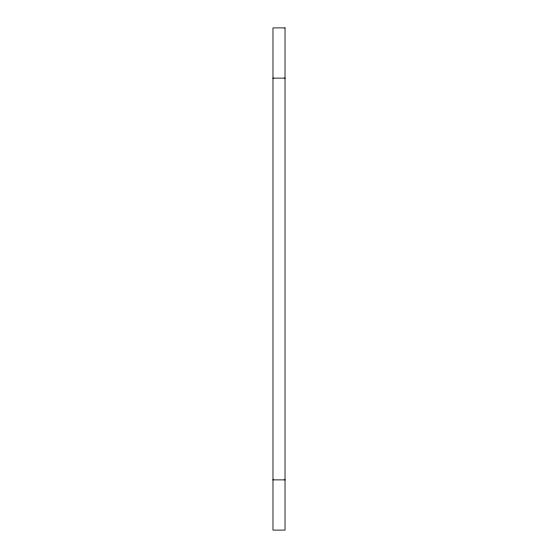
<?xml version="1.0" encoding="UTF-8"?>
<svg xmlns="http://www.w3.org/2000/svg" width="558" height="558" viewBox="0 0 558 558"><rect width="100%" height="100%" fill="white"/><g stroke="black" fill="none" stroke-linecap="round" stroke-linejoin="round"><path stroke-width="0.84" d="M272.974 78.12L285.026 78.12M272.974 479.88L285.026 479.88M285.026 27.9L272.974 27.9L272.974 530.1L285.026 530.1L285.026 27.9"/></g></svg>
